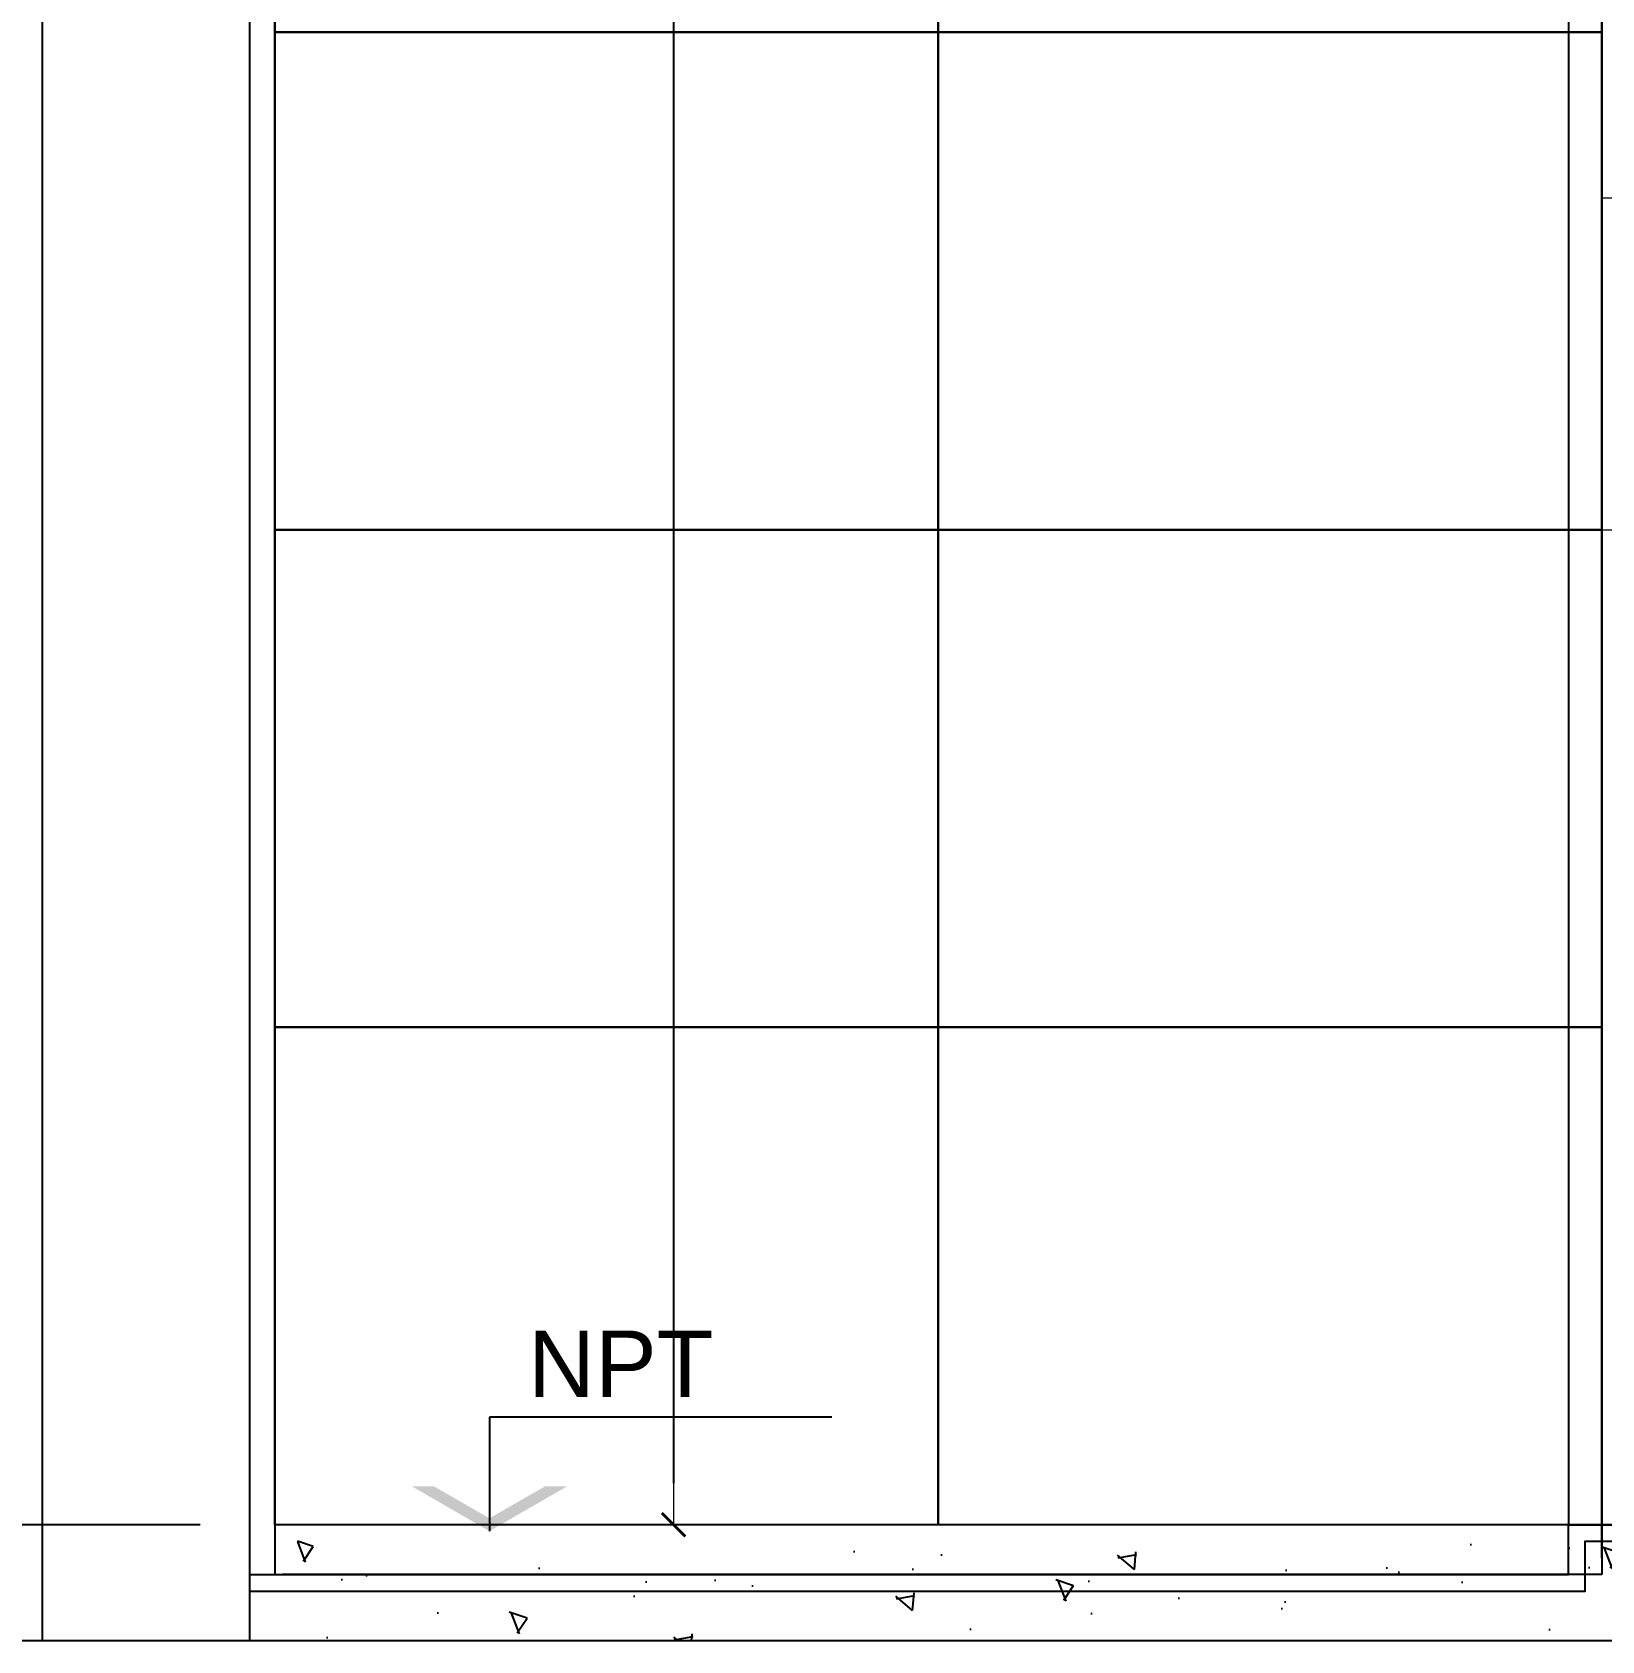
# Model space of a CAD drawing. Header units: metres. Extents: x 126 to 596, y -539 to -70.
# Drawn here: x 350.193 to 351.139, y -378.885 to -377.915 of the extents above; entities that cross this region are included whole.
import ezdxf

# ---------------------------------------------------------------- set-up
doc = ezdxf.new("R2010")
doc.units = ezdxf.units.M
doc.header["$LTSCALE"] = 10
doc.linetypes.add('HIDDEN', pattern=[0.375, 0.25, -0.125])
for name, color, linetype in [('02-LH ladrillo hueco 02', 1, 'Continuous'), ('25-TXT', 2, 'Continuous'), ('A-Aberturas', 2, 'Continuous'), ('A-Autos', 254, 'Continuous'), ('A-Muros', 4, 'Continuous'), ('A-Pisos', 1, 'Continuous'), ('Dr Ejes en bloque', 4, 'Continuous'), ('HT-253', 253, 'Continuous'), ('PISO', 251, 'Continuous'), ('TM-REVEST', 135, 'Continuous'), ('TM-REVOQUE', 2, 'Continuous')]:
    doc.layers.add(name, color=color, linetype=linetype)
doc.layers.add('A-Equipamiento', color=251, linetype='Continuous', lineweight=5)
doc.layers.add('Dimension', color=3, linetype='Continuous', lineweight=5)
doc.styles.add('Arial', font='arial.ttf')
doc.styles.add('Verdana', font='verdana.ttf')
doc.dimstyles.new('ST-COTA-25', dxfattribs={"dimscale": 0.25, "dimtxt": 0.3, "dimasz": 0.1, "dimexe": 0.18, "dimexo": 0.0625, "dimgap": 0.09, "dimtad": 1, "dimzin": 1, "dimdsep": 46, "dimtxsty": 'Verdana', "dimblk1": 'COTA_N', "dimblk2": 'COTA_N', "dimsah": 1, "dimcen": 0.09, "dimclrd": 8, "dimclre": 8, "dimclrt": 7, "dimadec": 0, "dimazin": 0, "dimtfac": 1, "dimtix": 1, "dimtmove": 0, "dimatfit": 3, "dimldrblk": 'COTA_N', "dimfxl": 0.18, "dimtolj": 1, "dimtzin": 0, "dimarcsym": 0})

# ---------------------------------------------------------------- blocks, each defined once
blk = doc.blocks.new('N-NIV-CO')
for p, q in [((1.0325, 0.3433), (0, 0.3433)), ((0, 0.3433), (0, 0))]:
    blk.add_line(p, q)
for points in [[(-0.2333, 0.1347), (-0.1667, 0.1347), (0, 0), (0, 0.0385)], [(0.2333, 0.1347), (0.1667, 0.1347), (0, 0), (0, 0.0385)]]:
    blk.add_solid(points)
at = {"style": 'Arial'}
for tag, p in [('COTA', (0.1161, 0.4045)), ('NPT', (0.2881, 0.0489))]:
    blk.add_attdef(tag, p, '', height=0.2, dxfattribs=at)
blk = doc.blocks.new('COTA_N')
for p, q in [((0, 0.5), (0, -0.5)), ((-1, 0), (0, 0))]:
    blk.add_line(p, q)
at = {"color": 3, "const_width": 0.065}
blk.add_lwpolyline([(0.141, 0.141), (0.283, 0.283), (0, 0), (-0.141, -0.141), (-0.283, -0.283)], dxfattribs=at)
blk = doc.blocks.new('*D121')
at = {"layer": 'Defpoints', "color": 0, "transparency": 16777216}
for p in [(9.87334, 2.67), (9.33373, 0.07), (9.92197, 0.07)]:
    blk.add_point(p, dxfattribs=at)
at = {"layer": 'Dimension', "color": 8, "lineweight": -2, "transparency": 16777216}
for p, q in [((9.85771, 2.67), (9.28873, 2.67)), ((9.33373, 2.645), (9.33373, 0.095)), ((9.90634, 0.07), (9.28873, 0.07))]:
    blk.add_line(p, q, dxfattribs=at)
at = {"layer": 'Dimension', "color": 8, "lineweight": -2, "transparency": 16777216, "xscale": 0.025, "yscale": 0.025, "zscale": 0.025}
for p, rotation in [((9.33373, 2.67), 90), ((9.33373, 0.07), 270)]:
    blk.add_blockref('COTA_N', p, dxfattribs=dict(at, rotation=rotation))
at = {"layer": 'Dimension', "color": 2, "transparency": 16777216, "insert": (9.20889, 1.37), "char_height": 0.075, "attachment_point": 5, "rotation": 90, "style": 'Verdana'}
blk.add_mtext('\\A1;2.60\\PCIELORRASO', dxfattribs=at)
blk = doc.blocks.new('niveles')
at = {"layer": 'PISO', "linetype": 'HIDDEN'}
blk.add_line((572.15201, -279.93365), (533.45527, -279.93365), dxfattribs=at)
blk = doc.blocks.new('A$C62401038')
at = {"layer": 'HT-253'}
h = blk.add_hatch(dxfattribs=at)
h.set_pattern_fill('AR-CONC', color=256, scale=0.0007, angle=90)
h.set_pattern_definition([(140, (-1294.04905, 376.0783), (0.01115736, 0.127529268), [0.013335, -0.146685]), (85, (-1294.04905, 376.0783), (-0.133739792, -0.024670395), [0.010668, -0.117348409]), (190.451445, (-1294.04812, 376.08893), (-0.122582426, 0.102858873), [0.011333006, -0.124663171]), (136.1842, (-1294.08461, 376.0783), (0.02942963, 0.189755329), [0.0200025, -0.2200275]), (186.635558, (-1294.08216, 376.09412), (-0.173198287, 0.166182894), [0.016999516, -0.186994926]), (81.184151, (-1294.0846, 376.0783), (-0.173198287, 0.166182894), [0.016001977, -0.176021812]), (111, (-1294.07572, 376.09608), (0.071585639, 0.106130074), [0.013335, -0.146685]), (56, (-1294.07572, 376.09608), (-0.128931576, 0.04326142), [0.010668, -0.117348]), (161.451445, (-1294.06975, 376.10493), (-0.057345938, 0.149391493), [0.011333006, -0.124662956]), (127.5, (-1294.04905, 376.078304), (-0.0591885272, 0.0021620223), [0, -0.1159256, 0, -0.119126, 0, -0.1177925]), (97.5, (-1294.04905, 376.078304), (-0.0701264024, 0.0467737638), [0, -0.0679196, 0, -0.1132586, 0, -0.0448945]), (57.5, (-1294.04905, 376.038655), (0.0040101208, 0.0949134166), [0, -0.04445, 0, -0.138684, 0, -0.184023]), (47.5, (-1294.04905, 376.020875), (-0.0177985437, 0.103690427), [0, -0.057785, 0, -0.0921004, 0, -0.130683])])
h.paths.add_polyline_path([(9.07334, 0.06), (11.79833, 0.06), (11.79833, 0), (9.07334, 0)])
at = {"color": 2}
for p, q in [((11.81802, 0.07), (9.89333, 0.07)), ((9.89333, 0.07), (9.89333, 0.04)), ((9.89333, 0.04), (9.09804, 0.04))]:
    blk.add_line(p, q, dxfattribs=at)
at = {"color": 5}
blk.add_line((10.39972, 0), (5.34922, 0), dxfattribs=at)
at = {"layer": '02-LH ladrillo hueco 02'}
for p, q in [((8.95333, 0), (8.95333, 3.4)), ((9.07834, 0), (9.07834, 3.4))]:
    blk.add_line(p, q, dxfattribs=at)
at = {"layer": 'A-Aberturas'}
blk.add_lwpolyline([(9.89334, 0.07), (9.89334, 2.67), (9.87334, 2.67), (9.87334, 0.07), (9.89334, 0.07)], dxfattribs=at)
at = {"layer": 'A-Autos'}
blk.add_line((9.89333, 0.05003), (9.89333, 2.15003), dxfattribs=at)
at = {"layer": 'A-Equipamiento', "color": 2}
blk.add_lwpolyline([(10.1545, 0.87), (9.89334, 0.87), (9.89334, 0.67), (11.79833, 0.67), (11.79833, 0.87), (10.56275, 0.87)], dxfattribs=at)
at = {"layer": 'A-Muros'}
blk.add_lwpolyline([(8.95333, 0), (8.95333, 3.4), (9.07804, 3.4), (9.07804, 0), (8.95804, 0)], close=True, dxfattribs=at)
at = {"layer": 'A-Pisos'}
for points in [[(9.07834, 0.04), (9.87334, 0.04), (9.87334, 0.07), (11.79834, 0.07)], [(9.07834, 0.03), (9.88334, 0.03), (9.88334, 0.06), (11.79834, 0.06)]]:
    blk.add_lwpolyline(points, dxfattribs=at)
at = {"layer": 'TM-REVEST', "color": 35}
for points in [[(9.49334, 0.97), (9.49334, 0.97), (9.09334, 0.97), (9.09334, 1.27), (9.49334, 1.27), (9.49334, 0.97)], [(9.49334, 0.97), (9.49334, 1.27), (9.89334, 1.27), (9.89334, 0.97), (9.49334, 0.97)], [(9.49334, 0.67), (9.49334, 0.67), (9.09334, 0.67), (9.09334, 0.97), (9.49334, 0.97), (9.49334, 0.67)], [(9.49334, 0.67), (9.49334, 0.97), (9.89334, 0.97), (9.89334, 0.67), (9.49334, 0.67)], [(9.49334, 0.37), (9.49334, 0.37), (9.09334, 0.37), (9.09334, 0.67), (9.49334, 0.67), (9.49334, 0.37)], [(9.49334, 0.37), (9.49334, 0.67), (9.89334, 0.67), (9.89334, 0.37), (9.49334, 0.37)], [(9.49334, 0.07), (9.49334, 0.07), (9.09334, 0.07), (9.09334, 0.37), (9.49334, 0.37), (9.49334, 0.07)], [(9.49334, 0.07), (9.49334, 0.37), (9.89334, 0.37), (9.89334, 0.07), (9.49334, 0.07)]]:
    blk.add_lwpolyline(points, dxfattribs=at)
at = {"layer": 'TM-REVOQUE'}
blk.add_lwpolyline([(9.09334, 3.4), (9.09334, 0.04)], dxfattribs=at)
at = {"layer": '25-TXT'}
ref = blk.add_blockref('N-NIV-CO', (9.22275, 0.06615), dxfattribs=dict(at, xscale=0.2000000000000002, yscale=0.2000000000000002, zscale=0.2000000000000002))
ref.add_attrib('COTA', 'NPT', (9.24597, 0.14705), dxfattribs={"layer": '0', "height": 0.04, "style": 'Arial'})
at = {"layer": 'Dimension'}
dim = blk.add_linear_dim(base=(9.33373, 0.07), p1=(9.87334, 2.67), p2=(9.92197, 0.07), angle=90, text='<>\\PCIELORRASO', dimstyle='ST-COTA-25', override={"dimclrt": 2}, dxfattribs=at)
dim.commit()
dim.dimension.update_dxf_attribs({"geometry": '*D121', "text_midpoint": (9.20889, 1.37)})

msp = doc.modelspace()

# ---------------------------------------------------------------- block references
msp.add_blockref('A$C62401038', (341.24563, -378.88478, 0))
at = {"layer": 'Dr Ejes en bloque'}
msp.add_blockref('niveles', (-195.60798, -98.88116, 0), dxfattribs=at)

doc.saveas('drawing.dxf')
